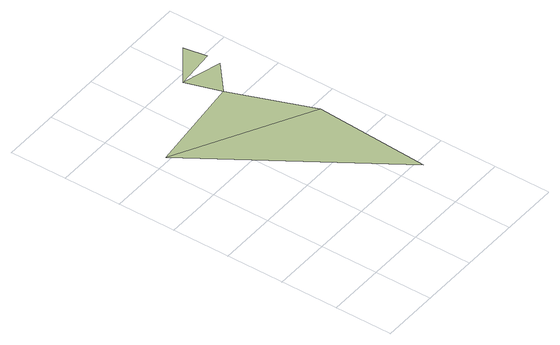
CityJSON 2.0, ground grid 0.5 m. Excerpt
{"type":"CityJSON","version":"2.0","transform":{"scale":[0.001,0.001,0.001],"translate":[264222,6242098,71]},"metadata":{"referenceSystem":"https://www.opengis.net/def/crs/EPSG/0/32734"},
"CityObjects":{
"terrain1":{"type":"TINRelief","geometry":[{"type":"CompositeSurface","lod":"1","boundaries":[[[0,1,2]],[[2,3,0]],[[3,4,5]],[[5,6,7]]]}]}
},
"vertices":[
[138,2038,900],[1200,440,900],[1265,1438,900],[999,2141,900],[1239,2348,900],[905,2443,900],[1251,2474,900],[1220,2674,900]
]}
